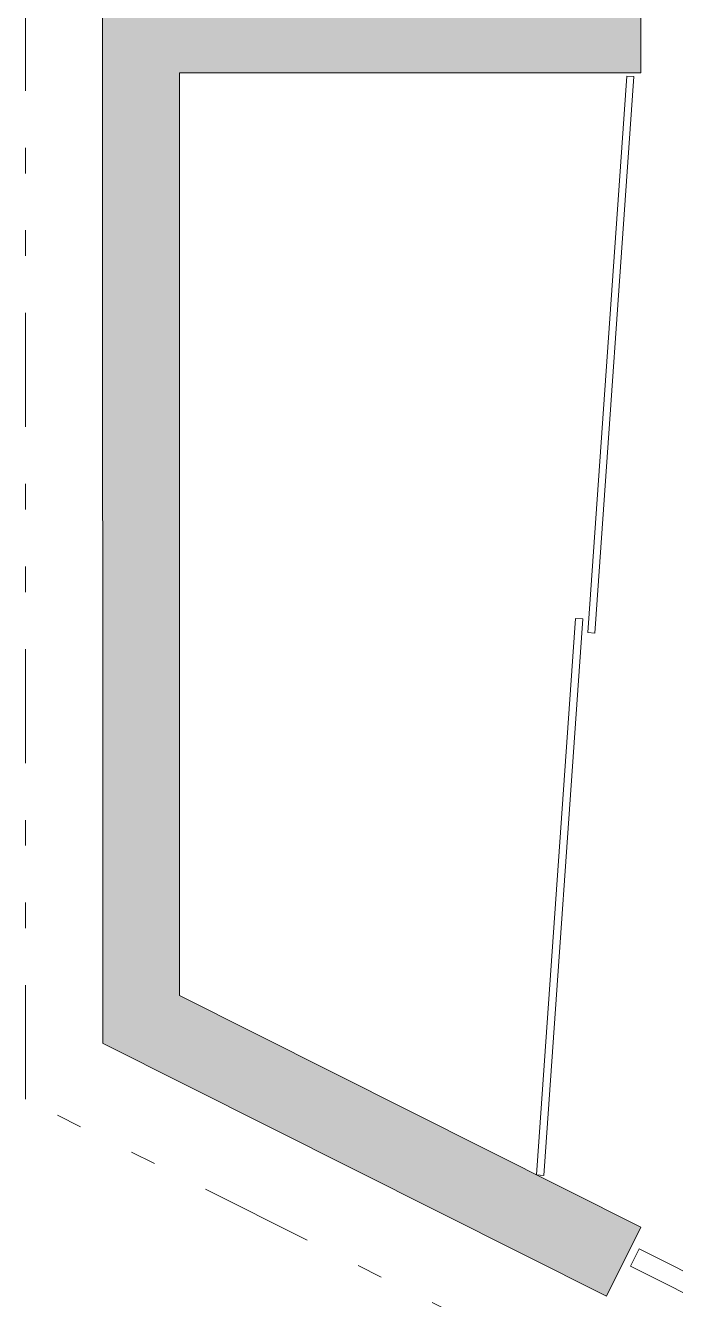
# Model space of a CAD drawing. Header units: metres. Extents: x -45 to 1930, y -347 to 488.
# Drawn here: x 103.806 to 106.341, y -23.664 to -18.695 of the extents above; entities that cross this region are included whole.
import ezdxf

# ---------------------------------------------------------------- set-up
doc = ezdxf.new("R2010")
doc.units = ezdxf.units.M
doc.linetypes.add('GETRENNT', pattern=[31.75, 12.7, -6.35, 0, -6.35, 0, -6.35])
doc.layers.add('SRAFY', color=3, linetype='Continuous')
doc.layers.add('ZDIVO', color=1, linetype='Continuous')

msp = doc.modelspace()

# ---------------------------------------------------------------- hatches: boundary and pattern name
at = {"layer": 'SRAFY', "linetype": 'Continuous', "lineweight": 0}
h = msp.add_hatch(color=256, dxfattribs=at)
h.paths.add_polyline_path([(104.105843, -10.429684), (104.105843, -10.729684), (106.955843, -10.729684), (106.955843, -12.754684), (106.955843, -13.079684), (107.055843, -13.079684), (107.055843, -12.654684), (107.055843, -10.429684)])
h.paths.add_polyline_path([(104.405843, -14.829684), (106.955843, -14.829684), (106.955843, -16.429684), (106.905843, -16.429684), (106.905843, -16.529684), (107.055843, -16.529684), (107.055843, -16.429684), (107.055843, -14.729684), (104.105843, -14.729684), (104.107079, -22.664507), (106.071234, -23.650661), (106.205843, -23.382556), (105.799526, -23.178554), (105.799161, -23.178529), (105.799171, -23.178376), (104.405843, -22.47882), (104.405843, -18.879684), (106.205843, -18.879684), (106.205843, -18.579684), (104.405843, -18.579684)])
h.paths.add_polyline_path([(104.405843, -16.429684), (104.405843, -16.529684), (105.955843, -16.529684), (105.955843, -16.429684)], flags=16)
h.paths.add_polyline_path([(109.155843, -16.529684), (113.255843, -16.529684), (113.255843, -17.629684), (113.355843, -17.629684), (113.355843, -16.529684), (116.155843, -16.529684), (116.155843, -18.579684), (109.605843, -18.579684), (109.155843, -18.579684), (109.155843, -18.479684), (109.055843, -18.479684), (109.055843, -18.879684), (109.605843, -18.879684), (116.155843, -18.879684), (116.155843, -28.789209), (116.605843, -28.789209), (116.605843, -14.329684), (116.605843, -10.429684), (116.155843, -10.429684), (116.155843, -14.429684), (116.155843, -16.429684), (114.355843, -16.429684), (114.355843, -15.179684), (114.255843, -15.179684), (114.255843, -16.429684), (113.355843, -16.429684), (113.355843, -14.329684), (113.255843, -14.329684), (113.255843, -16.429684), (112.655843, -16.429684), (109.155843, -16.429684), (109.155843, -15.676654), (109.055843, -15.676654), (109.055843, -16.429684), (108.583152, -16.429684), (108.583152, -16.529684), (109.055843, -16.529684), (109.055843, -17.629684), (109.155843, -17.629684)])
h.paths.add_polyline_path([(107.633152, -16.529684), (107.633152, -16.429684), (107.055843, -16.429684), (107.055843, -16.529684)])
h.paths.add_polyline_path([(110.87993, -14.329684), (110.77993, -14.329684), (110.77993, -16.429684), (110.87993, -16.429684), (110.87993, -15.829684)], flags=17)
h.paths.add_polyline_path([(109.155843, -14.329684), (109.155843, -14.429684), (109.922034, -14.429684), (109.922034, -14.329684)], flags=17)
h.paths.add_polyline_path([(109.155843, -14.165238), (109.155843, -10.729684), (109.655843, -10.729684), (109.954534, -10.729684), (109.954534, -10.429684), (109.055843, -10.429684), (109.055843, -10.921031), (109.055843, -14.676654), (109.155843, -14.676654)])
h.paths.add_polyline_path([(113.355843, -10.579684), (113.255843, -10.579684), (113.255843, -13.429684), (113.355843, -13.429684)], flags=17)
h.paths.add_polyline_path([(116.155843, -14.429684), (116.155843, -14.329684), (114.255843, -14.329684), (114.255843, -14.479684), (114.355843, -14.479684), (114.355843, -14.429684)], flags=17)

# ---------------------------------------------------------------- linework, layer by layer
at = {"linetype": 'Continuous', "lineweight": 0}
for points in [[(105.998204, -21.062563), (106.150217, -18.891754), (106.178508, -18.893735), (106.026496, -21.064544)], [(105.799161, -23.178529), (105.951173, -21.00772), (105.979464, -21.009701), (105.827452, -23.18051)], [(111.177786, -26.050548), (111.211438, -25.983522), (106.199333, -23.467066), (106.16568, -23.534092)]]:
    msp.add_lwpolyline(points, close=True, dxfattribs=at)
at = {"layer": 'ZDIVO', "linetype": 'GETRENNT', "lineweight": 0, "ltscale": 0.035}
for p, q in [((103.805843, -22.882882), (103.805843, -2.882882)), ((117.805843, -29.882882), (103.805843, -22.882882))]:
    msp.add_line(p, q, dxfattribs=at)
at = {"layer": 'ZDIVO', "linetype": 'Continuous', "lineweight": 0}
for p, q in [((104.105843, -14.729684), (104.107079, -22.664507)), ((106.205843, -18.879684), (106.205843, -18.579684)), ((106.205843, -18.879684), (104.405843, -18.879684)), ((104.405843, -22.47882), (104.405843, -18.879684)), ((106.205843, -23.382556), (104.405843, -22.47882)), ((104.105843, -22.664507), (104.105843, -22.663886)), ((106.071234, -23.650661), (104.105843, -22.663886)), ((104.105843, -22.664507), (104.107079, -22.664507)), ((106.205843, -23.382556), (106.071234, -23.650661))]:
    msp.add_line(p, q, dxfattribs=at)

doc.saveas('drawing.dxf')
